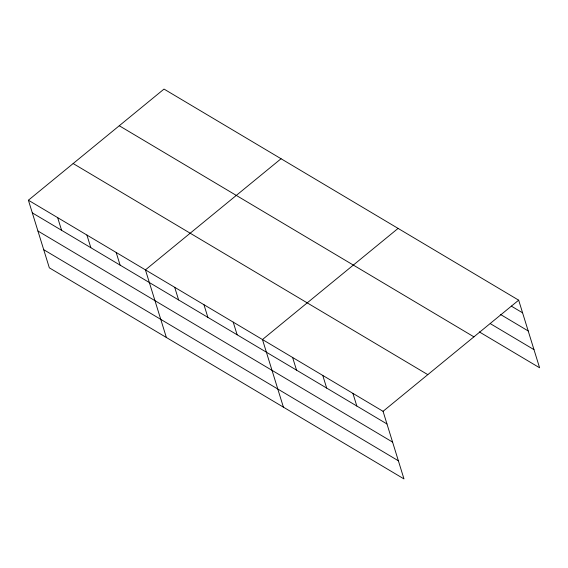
<?xml version="1.0" encoding="UTF-8"?>
<svg xmlns="http://www.w3.org/2000/svg" width="568" height="568" viewBox="0 0 568 568"><rect width="100%" height="100%" fill="white"/><g stroke="black" fill="none" stroke-linecap="round" stroke-linejoin="round"><path stroke-width="0.85" d="M28.4 200.22L383.059 411.317L403.983 478.923L49.331 267.826L28.4 200.22L164.017 89.077L518.669 300.174L539.6 367.78L479.307 331.897M281.053 158.735L145.436 269.885L166.367 337.491M398.09 228.4L262.473 339.543L283.404 407.149M383.059 411.317L518.669 300.174M511.285 306.095L522.588 312.826M500.316 314.36L528.205 330.959M490.276 323.625L533.984 349.647M119.266 125.748L473.918 336.852M73.151 163.541L427.81 374.646M32.319 212.872L386.971 423.969M37.928 231.006L392.587 442.103M43.715 249.693L398.374 460.79M352.913 393.375L356.825 406.028M322.766 375.434L326.678 388.086M292.619 357.492L296.539 370.137M233.214 322.127L237.133 334.779M203.955 304.718L207.874 317.363M174.696 287.301L178.615 299.947M116.177 252.469L120.096 265.114M86.918 235.053L90.837 247.698M57.659 217.636L61.578 230.281"/></g></svg>
